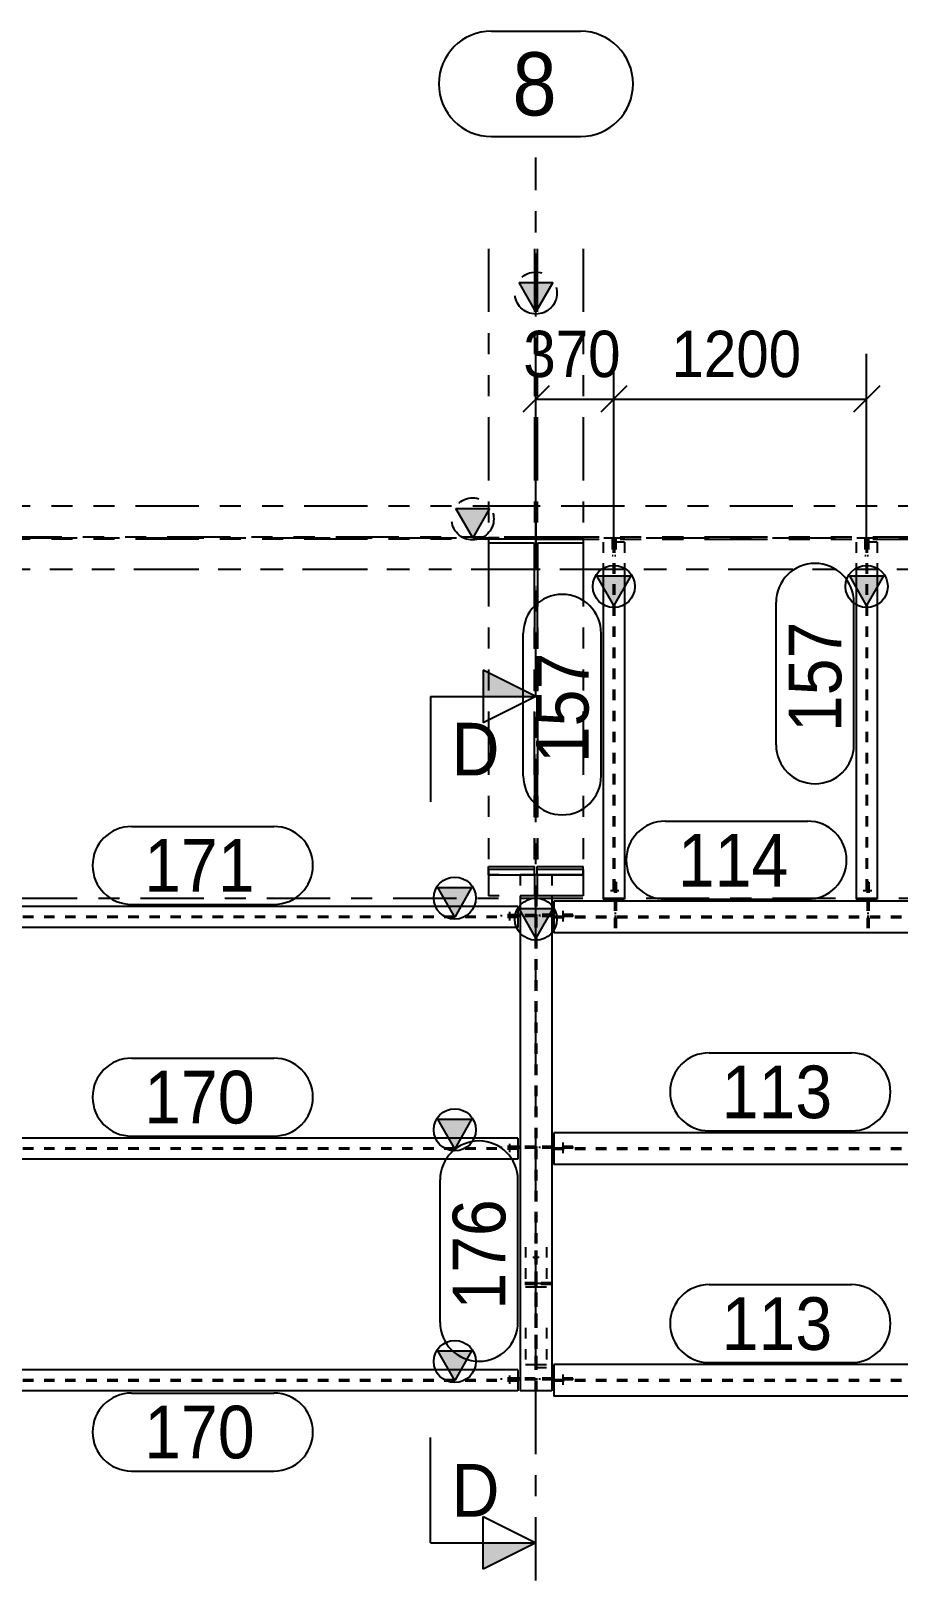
# Model space of a CAD drawing. Header units: millimetres. Extents: x 0 to 594, y 0 to 420.
# Drawn here: x 279.2 to 320.4, y 298.3 to 372.4 of the extents above; entities that cross this region are included whole.
import ezdxf

# ---------------------------------------------------------------- set-up
doc = ezdxf.new("R2010")
doc.units = ezdxf.units.MM
doc.header["$MEASUREMENT"] = 0
for name, pattern in [('XKITLINE00', [0]), ('XKITLINE02', [4, 2, -2]), ('XKITLINE03', [6, 3, -1, 1, -1]), ('XKITLINE04', [3, 0.5, -0.5, 0.5, -0.5, 0.5, -0.5]), ('XKITLINE05', [8, 3, -1, 1, -1, 1, -1])]:
    doc.linetypes.add(name, pattern=pattern)
for name, color, linetype in [('cut', 7, 'Continuous'), ('dimension', 7, 'Continuous'), ('grid', 7, 'Continuous'), ('mark', 7, 'Continuous'), ('part1', 7, 'Continuous')]:
    doc.layers.add(name, color=color, linetype=linetype)
doc.styles.add('STYLE_1', font='arial.ttf', dxfattribs={"height": 0.2})

# ---------------------------------------------------------------- blocks, each defined once
blk = doc.blocks.new('*D2175')
at = {"layer": 'grid', "color": 4, "linetype": 'XKITLINE03'}
blk.add_line((1228.871, 1870.376), (1642.443, 1870.376), dxfattribs=at)
blk = doc.blocks.new('*D2176')
at = {"layer": 'grid', "color": 4, "linetype": 'XKITLINE03'}
blk.add_line((1228.871, 1887.476), (1642.443, 1887.476), dxfattribs=at)
blk = doc.blocks.new('*D2177')
at = {"layer": 'part1', "color": 0, "linetype": 'XKITLINE00'}
for p, q in [((1465.791, 1847.476), (1464.991, 1848.876)), ((1464.991, 1848.876), (1466.591, 1848.876)), ((1466.591, 1848.876), (1465.791, 1847.476)), ((1428.991, 1847.976), (1428.991, 1846.976)), ((1468.791, 1847.976), (1428.991, 1847.976)), ((1468.791, 1847.976), (1468.791, 1846.976)), ((1468.791, 1846.976), (1428.991, 1846.976))]:
    blk.add_line(p, q, dxfattribs=at)
at = {"layer": 'part1', "color": 2, "linetype": 'XKITLINE04'}
for p, q in [((1468.791, 1847.504), (1428.991, 1847.504)), ((1468.791, 1847.449), (1428.991, 1847.449))]:
    blk.add_line(p, q, dxfattribs=at)
at = {"layer": 'part1', "color": 0, "linetype": 'XKITLINE00'}
blk.add_circle((1465.791, 1848.376), 1, dxfattribs=at)
at = {"layer": 'part1', "color": 0}
blk.add_solid([(1464.991, 1848.876), (1466.591, 1848.876), (1464.991, 1848.876), (1465.791, 1847.476)], dxfattribs=at)
blk = doc.blocks.new('*D2178')
at = {"layer": 'part1', "color": 0, "linetype": 'XKITLINE00'}
for p, q in [((1465.791, 1858.476), (1464.991, 1859.876)), ((1464.991, 1859.876), (1466.591, 1859.876)), ((1466.591, 1859.876), (1465.791, 1858.476)), ((1428.991, 1858.976), (1428.991, 1857.976)), ((1468.791, 1858.976), (1428.991, 1858.976)), ((1468.791, 1858.976), (1468.791, 1857.976)), ((1468.791, 1857.976), (1428.991, 1857.976))]:
    blk.add_line(p, q, dxfattribs=at)
at = {"layer": 'part1', "color": 2, "linetype": 'XKITLINE04'}
for p, q in [((1468.791, 1858.504), (1428.991, 1858.504)), ((1468.791, 1858.449), (1428.991, 1858.449))]:
    blk.add_line(p, q, dxfattribs=at)
at = {"layer": 'part1', "color": 0, "linetype": 'XKITLINE00'}
blk.add_circle((1465.791, 1859.376), 1, dxfattribs=at)
at = {"layer": 'part1', "color": 0}
blk.add_solid([(1464.991, 1859.876), (1466.591, 1859.876), (1464.991, 1859.876), (1465.791, 1858.476)], dxfattribs=at)
blk = doc.blocks.new('*D2179')
at = {"layer": 'part1', "color": 0, "linetype": 'XKITLINE00'}
for p, q in [((1465.791, 1869.476), (1464.991, 1870.876)), ((1464.991, 1870.876), (1466.591, 1870.876)), ((1466.591, 1870.876), (1465.791, 1869.476)), ((1428.991, 1869.976), (1428.991, 1868.976)), ((1468.791, 1869.976), (1428.991, 1869.976)), ((1468.791, 1869.976), (1468.791, 1868.976)), ((1468.791, 1868.976), (1428.991, 1868.976))]:
    blk.add_line(p, q, dxfattribs=at)
at = {"layer": 'part1', "color": 2, "linetype": 'XKITLINE04'}
for p, q in [((1468.791, 1869.504), (1428.991, 1869.504)), ((1468.791, 1869.449), (1428.991, 1869.449))]:
    blk.add_line(p, q, dxfattribs=at)
at = {"layer": 'part1', "color": 0, "linetype": 'XKITLINE00'}
blk.add_circle((1465.791, 1870.376), 1, dxfattribs=at)
at = {"layer": 'part1', "color": 0}
blk.add_solid([(1464.991, 1870.876), (1466.591, 1870.876), (1464.991, 1870.876), (1465.791, 1869.476)], dxfattribs=at)
blk = doc.blocks.new('*D2180')
at = {"layer": 'part1', "color": 6, "linetype": 'XKITLINE05'}
for p, q in [((1428.141, 1888.976), (1428.141, 1887.476)), ((1469.641, 1888.976), (1428.141, 1888.976)), ((1466.641, 1887.476), (1465.841, 1888.876)), ((1465.841, 1888.876), (1467.441, 1888.876)), ((1467.441, 1888.876), (1466.641, 1887.476)), ((1469.641, 1888.976), (1469.641, 1887.476)), ((1428.141, 1887.531), (1469.641, 1887.531)), ((1428.141, 1887.476), (1428.141, 1885.976)), ((1469.641, 1887.421), (1428.141, 1887.421)), ((1469.641, 1887.476), (1469.641, 1885.976)), ((1469.641, 1885.976), (1428.141, 1885.976)), ((1428.221, 1885.976), (1428.141, 1885.976)), ((1469.561, 1885.976), (1428.221, 1885.976))]:
    blk.add_line(p, q, dxfattribs=at)
blk.add_circle((1466.641, 1888.376), 1, dxfattribs=at)
at = {"layer": 'part1', "color": 6}
blk.add_solid([(1465.841, 1888.876), (1467.441, 1888.876), (1465.841, 1888.876), (1466.641, 1887.476)], dxfattribs=at)
blk = doc.blocks.new('*D2505')
at = {"layer": 'part1', "color": 2, "linetype": 'XKITLINE04'}
for p, q in [((1484.841, 1887.271), (1484.841, 1870.326)), ((1485.841, 1887.271), (1484.841, 1887.271)), ((1485.314, 1887.271), (1485.314, 1870.326)), ((1485.369, 1887.271), (1485.369, 1870.326)), ((1485.841, 1887.271), (1485.841, 1885.976))]:
    blk.add_line(p, q, dxfattribs=at)
at = {"layer": 'part1', "color": 0, "linetype": 'XKITLINE00'}
for p, q in [((1484.841, 1885.976), (1484.841, 1870.326)), ((1485.841, 1885.976), (1485.841, 1870.326)), ((1485.341, 1884.271), (1484.541, 1885.671)), ((1484.541, 1885.671), (1486.141, 1885.671)), ((1486.141, 1885.671), (1485.341, 1884.271)), ((1485.841, 1870.326), (1484.841, 1870.326))]:
    blk.add_line(p, q, dxfattribs=at)
blk.add_circle((1485.341, 1885.171), 1, dxfattribs=at)
at = {"layer": 'part1', "color": 0}
blk.add_solid([(1484.541, 1885.671), (1486.141, 1885.671), (1484.541, 1885.671), (1485.341, 1884.271)], dxfattribs=at)
blk = doc.blocks.new('*D2506')
at = {"layer": 'part1', "color": 2, "linetype": 'XKITLINE04'}
for p, q in [((1472.841, 1887.271), (1472.841, 1870.326)), ((1473.841, 1887.271), (1472.841, 1887.271)), ((1473.314, 1887.271), (1473.314, 1870.326)), ((1473.369, 1887.271), (1473.369, 1870.326)), ((1473.841, 1887.271), (1473.841, 1885.976))]:
    blk.add_line(p, q, dxfattribs=at)
at = {"layer": 'part1', "color": 0, "linetype": 'XKITLINE00'}
for p, q in [((1472.841, 1885.976), (1472.841, 1870.326)), ((1473.841, 1885.976), (1473.841, 1870.326)), ((1473.341, 1884.271), (1472.541, 1885.671)), ((1472.541, 1885.671), (1474.141, 1885.671)), ((1474.141, 1885.671), (1473.341, 1884.271)), ((1473.841, 1870.326), (1472.841, 1870.326))]:
    blk.add_line(p, q, dxfattribs=at)
blk.add_circle((1473.341, 1885.171), 1, dxfattribs=at)
at = {"layer": 'part1', "color": 0}
blk.add_solid([(1472.541, 1885.671), (1474.141, 1885.671), (1472.541, 1885.671), (1473.341, 1884.271)], dxfattribs=at)
blk = doc.blocks.new('*D2507')
at = {"layer": 'part1', "color": 2, "linetype": 'XKITLINE04'}
for p, q in [((1485.429, 1887.421), (1485.369, 1887.421)), ((1485.369, 1887.421), (1485.369, 1886.621)), ((1485.429, 1887.421), (1485.429, 1886.621)), ((1485.429, 1886.621), (1485.369, 1886.621))]:
    blk.add_line(p, q, dxfattribs=at)
blk = doc.blocks.new('*D2508')
at = {"layer": 'part1', "color": 2, "linetype": 'XKITLINE04'}
for p, q in [((1485.314, 1887.421), (1485.254, 1887.421)), ((1485.254, 1887.421), (1485.254, 1886.621)), ((1485.314, 1887.421), (1485.314, 1886.621)), ((1485.314, 1886.621), (1485.254, 1886.621))]:
    blk.add_line(p, q, dxfattribs=at)
blk = doc.blocks.new('*D2509')
at = {"layer": 'part1', "color": 2, "linetype": 'XKITLINE04'}
for p, q in [((1473.429, 1887.421), (1473.369, 1887.421)), ((1473.369, 1887.421), (1473.369, 1886.621)), ((1473.429, 1887.421), (1473.429, 1886.621)), ((1473.429, 1886.621), (1473.369, 1886.621))]:
    blk.add_line(p, q, dxfattribs=at)
blk = doc.blocks.new('*D2510')
at = {"layer": 'part1', "color": 2, "linetype": 'XKITLINE04'}
for p, q in [((1473.314, 1887.421), (1473.254, 1887.421)), ((1473.254, 1887.421), (1473.254, 1886.621)), ((1473.314, 1887.421), (1473.314, 1886.621)), ((1473.314, 1886.621), (1473.254, 1886.621))]:
    blk.add_line(p, q, dxfattribs=at)
blk = doc.blocks.new('*D2559')
at = {"layer": 'mark', "color": 1, "linetype": 'XKITLINE00'}
for p, q in [((1477.862, 1852.026), (1484.625, 1852.026)), ((1477.862, 1848.326), (1484.625, 1848.326))]:
    blk.add_line(p, q, dxfattribs=at)
for centre, start, end in [((1477.862, 1850.176), 90, -90), ((1484.625, 1850.176), -90, 90)]:
    blk.add_arc(centre, 1.85, start, end, dxfattribs=at)
at = {"layer": 'mark', "color": 1, "style": 'STYLE_1', "width": 0.9}
blk.add_text('113', height=2.5, dxfattribs=at).set_placement((1478.462, 1848.926))
blk = doc.blocks.new('*D2560')
at = {"layer": 'mark', "color": 1, "linetype": 'XKITLINE00'}
for p, q in [((1477.862, 1863.026), (1484.625, 1863.026)), ((1477.862, 1859.326), (1484.625, 1859.326))]:
    blk.add_line(p, q, dxfattribs=at)
for centre, start, end in [((1477.862, 1861.176), 90, -90), ((1484.625, 1861.176), -90, 90)]:
    blk.add_arc(centre, 1.85, start, end, dxfattribs=at)
at = {"layer": 'mark', "color": 1, "style": 'STYLE_1', "width": 0.9}
blk.add_text('113', height=2.5, dxfattribs=at).set_placement((1478.462, 1859.926))
blk = doc.blocks.new('*D2561')
at = {"layer": 'mark', "color": 1, "linetype": 'XKITLINE00'}
for p, q in [((1475.78, 1874.026), (1482.543, 1874.026)), ((1475.78, 1870.326), (1482.543, 1870.326))]:
    blk.add_line(p, q, dxfattribs=at)
for centre, start, end in [((1475.78, 1872.176), 90, -90), ((1482.543, 1872.176), -90, 90)]:
    blk.add_arc(centre, 1.85, start, end, dxfattribs=at)
at = {"layer": 'mark', "color": 1, "style": 'STYLE_1', "width": 0.9}
blk.add_text('114', height=2.5, dxfattribs=at).set_placement((1476.38, 1870.926))
blk = doc.blocks.new('*D2562')
at = {"layer": 'mark', "color": 1, "linetype": 'XKITLINE00'}
for p, q in [((1450.445, 1873.776), (1457.208, 1873.776)), ((1450.445, 1870.076), (1457.208, 1870.076))]:
    blk.add_line(p, q, dxfattribs=at)
for centre, start, end in [((1450.445, 1871.926), 90, -90), ((1457.208, 1871.926), -90, 90)]:
    blk.add_arc(centre, 1.85, start, end, dxfattribs=at)
at = {"layer": 'mark', "color": 1, "style": 'STYLE_1', "width": 0.9}
blk.add_text('171', height=2.5, dxfattribs=at).set_placement((1451.045, 1870.676))
blk = doc.blocks.new('*D2564')
at = {"layer": 'cut', "color": 1, "linetype": 'XKITLINE00'}
for p, q in [((1469.641, 1879.946), (1467.141, 1881.196)), ((1467.141, 1881.196), (1467.141, 1878.696)), ((1464.641, 1879.946), (1464.641, 1874.946)), ((1464.641, 1879.946), (1469.641, 1879.946)), ((1469.641, 1879.946), (1467.141, 1878.696)), ((1464.641, 1839.762), (1464.641, 1844.762)), ((1467.141, 1838.512), (1467.141, 1841.012)), ((1467.141, 1841.012), (1469.641, 1839.762)), ((1464.641, 1839.762), (1469.641, 1839.762)), ((1469.641, 1839.762), (1467.141, 1838.512))]:
    blk.add_line(p, q, dxfattribs=at)
at = {"layer": 'cut', "color": 1}
for points in [[(1467.141, 1881.196), (1469.641, 1879.946), (1467.141, 1881.196), (1467.141, 1879.946)], [(1467.141, 1839.762), (1469.641, 1839.762), (1467.141, 1839.762), (1467.141, 1838.512)]]:
    blk.add_solid(points, dxfattribs=at)
at = {"layer": 'cut', "color": 3, "style": 'STYLE_1', "width": 0.9}
for p in [(1465.641, 1876.196), (1465.641, 1841.012)]:
    blk.add_text('D', height=2.5, dxfattribs=at).set_placement(p)
blk = doc.blocks.new('*D2565')
at = {"layer": 'dimension', "color": 1, "linetype": 'XKITLINE00'}
for p, q in [((1473.341, 1887.05), (1473.341, 1896.209)), ((1485.341, 1887.05), (1485.341, 1896.209)), ((1473.964, 1894.692), (1472.719, 1893.447)), ((1473.341, 1894.069), (1485.341, 1894.069)), ((1485.964, 1894.692), (1484.719, 1893.447))]:
    blk.add_line(p, q, dxfattribs=at)
at = {"layer": 'dimension', "color": 1, "style": 'STYLE_1', "width": 0.9}
blk.add_text('1200', height=2.2, dxfattribs=at).set_placement((1476.078, 1895.109))
blk = doc.blocks.new('*D2577')
at = {"layer": 'grid', "color": 4, "linetype": 'XKITLINE00'}
for p, q in [((1467.529, 1911.53), (1471.754, 1911.53)), ((1467.529, 1906.53), (1471.754, 1906.53))]:
    blk.add_line(p, q, dxfattribs=at)
at = {"layer": 'grid', "color": 4, "linetype": 'XKITLINE03'}
blk.add_line((1469.641, 1819.981), (1469.641, 1905.53), dxfattribs=at)
at = {"layer": 'grid', "color": 4, "linetype": 'XKITLINE00'}
for centre, start, end in [((1467.529, 1909.03), 90, -90), ((1471.754, 1909.03), -90, 90)]:
    blk.add_arc(centre, 2.5, start, end, dxfattribs=at)
at = {"layer": 'grid', "color": 4, "style": 'STYLE_1', "width": 0.9}
blk.add_text('8', height=3, dxfattribs=at).set_placement((1468.529, 1907.53))
blk = doc.blocks.new('*D2580')
at = {"layer": 'part1', "color": 6, "linetype": 'XKITLINE05'}
for p, q in [((1471.891, 1887.476), (1467.391, 1887.476)), ((1467.391, 1887.476), (1467.391, 1887.226)), ((1471.891, 1887.476), (1471.891, 1887.226)), ((1469.561, 1887.226), (1467.391, 1887.226)), ((1469.561, 1887.226), (1469.561, 1871.726)), ((1471.891, 1887.226), (1469.721, 1887.226)), ((1469.721, 1887.226), (1469.721, 1871.726)), ((1469.561, 1871.726), (1467.391, 1871.726)), ((1467.391, 1871.726), (1467.391, 1871.476)), ((1471.891, 1871.476), (1467.391, 1871.476)), ((1471.891, 1871.726), (1469.721, 1871.726)), ((1471.891, 1871.726), (1471.891, 1871.476))]:
    blk.add_line(p, q, dxfattribs=at)
blk = doc.blocks.new('*D2581')
at = {"layer": 'part1', "color": 6, "linetype": 'XKITLINE05'}
for p, q in [((1467.391, 1901.201), (1467.391, 1887.476)), ((1469.581, 1901.201), (1469.581, 1870.476)), ((1469.701, 1901.201), (1469.701, 1870.476)), ((1471.891, 1901.201), (1471.891, 1887.476)), ((1469.641, 1898.201), (1468.841, 1899.601)), ((1468.841, 1899.601), (1470.441, 1899.601)), ((1470.441, 1899.601), (1469.641, 1898.201)), ((1467.391, 1887.476), (1467.391, 1887.226)), ((1471.891, 1887.476), (1471.891, 1887.226)), ((1467.391, 1887.226), (1467.391, 1871.726)), ((1471.891, 1887.226), (1471.891, 1871.726)), ((1467.391, 1871.726), (1467.391, 1871.476)), ((1467.391, 1871.476), (1467.391, 1870.476)), ((1471.891, 1871.726), (1471.891, 1871.476)), ((1471.891, 1871.476), (1471.891, 1870.476)), ((1471.891, 1870.476), (1467.391, 1870.476))]:
    blk.add_line(p, q, dxfattribs=at)
blk.add_circle((1469.641, 1899.101), 1, dxfattribs=at)
at = {"layer": 'part1', "color": 6}
blk.add_solid([(1468.841, 1899.601), (1470.441, 1899.601), (1468.841, 1899.601), (1469.641, 1898.201)], dxfattribs=at)
blk = doc.blocks.new('*D2582')
at = {"layer": 'part1', "color": 0, "linetype": 'XKITLINE00'}
for p, q in [((1509.991, 1847.476), (1509.191, 1848.876)), ((1509.191, 1848.876), (1510.791, 1848.876)), ((1510.791, 1848.876), (1509.991, 1847.476)), ((1470.491, 1848.226), (1470.491, 1846.726)), ((1512.991, 1848.226), (1470.491, 1848.226)), ((1512.991, 1848.226), (1512.991, 1846.726)), ((1512.991, 1846.726), (1470.491, 1846.726))]:
    blk.add_line(p, q, dxfattribs=at)
at = {"layer": 'part1', "color": 2, "linetype": 'XKITLINE04'}
for p, q in [((1512.991, 1847.509), (1470.491, 1847.509)), ((1512.991, 1847.444), (1470.491, 1847.444))]:
    blk.add_line(p, q, dxfattribs=at)
at = {"layer": 'part1', "color": 0, "linetype": 'XKITLINE00'}
blk.add_circle((1509.991, 1848.376), 1, dxfattribs=at)
at = {"layer": 'part1', "color": 0}
blk.add_solid([(1509.191, 1848.876), (1510.791, 1848.876), (1509.191, 1848.876), (1509.991, 1847.476)], dxfattribs=at)
blk = doc.blocks.new('*D2583')
at = {"layer": 'part1', "color": 0, "linetype": 'XKITLINE00'}
for p, q in [((1470.491, 1859.226), (1470.491, 1857.726)), ((1512.991, 1859.226), (1470.491, 1859.226)), ((1509.991, 1858.476), (1509.191, 1859.876)), ((1509.191, 1859.876), (1510.791, 1859.876)), ((1510.791, 1859.876), (1509.991, 1858.476)), ((1512.991, 1859.226), (1512.991, 1857.726)), ((1512.991, 1857.726), (1470.491, 1857.726))]:
    blk.add_line(p, q, dxfattribs=at)
at = {"layer": 'part1', "color": 2, "linetype": 'XKITLINE04'}
for p, q in [((1512.991, 1858.509), (1470.491, 1858.509)), ((1512.991, 1858.444), (1470.491, 1858.444))]:
    blk.add_line(p, q, dxfattribs=at)
at = {"layer": 'part1', "color": 0, "linetype": 'XKITLINE00'}
blk.add_circle((1509.991, 1859.376), 1, dxfattribs=at)
at = {"layer": 'part1', "color": 0}
blk.add_solid([(1509.191, 1859.876), (1510.791, 1859.876), (1509.191, 1859.876), (1509.991, 1858.476)], dxfattribs=at)
blk = doc.blocks.new('*D2584')
at = {"layer": 'part1', "color": 0, "linetype": 'XKITLINE00'}
for p, q in [((1509.991, 1869.476), (1509.191, 1870.876)), ((1509.191, 1870.876), (1510.791, 1870.876)), ((1510.791, 1870.876), (1509.991, 1869.476)), ((1470.491, 1870.226), (1470.491, 1868.726)), ((1512.991, 1870.226), (1470.491, 1870.226)), ((1512.991, 1870.226), (1512.991, 1868.726)), ((1512.991, 1868.726), (1470.491, 1868.726))]:
    blk.add_line(p, q, dxfattribs=at)
at = {"layer": 'part1', "color": 2, "linetype": 'XKITLINE04'}
for p, q in [((1512.991, 1869.509), (1470.491, 1869.509)), ((1512.991, 1869.444), (1470.491, 1869.444))]:
    blk.add_line(p, q, dxfattribs=at)
at = {"layer": 'part1', "color": 0, "linetype": 'XKITLINE00'}
blk.add_circle((1509.991, 1870.376), 1, dxfattribs=at)
at = {"layer": 'part1', "color": 0}
blk.add_solid([(1509.191, 1870.876), (1510.791, 1870.876), (1509.191, 1870.876), (1509.991, 1869.476)], dxfattribs=at)
blk = doc.blocks.new('*D2585')
at = {"layer": 'part1', "color": 6, "linetype": 'XKITLINE05'}
for p, q in [((1469.641, 1888.976), (1469.641, 1887.476)), ((1513.841, 1888.976), (1469.641, 1888.976)), ((1510.841, 1887.476), (1510.041, 1888.876)), ((1510.041, 1888.876), (1511.641, 1888.876)), ((1511.641, 1888.876), (1510.841, 1887.476)), ((1513.841, 1888.976), (1513.841, 1887.476)), ((1469.641, 1887.531), (1513.841, 1887.531)), ((1469.641, 1887.476), (1469.641, 1885.976)), ((1469.641, 1887.421), (1513.841, 1887.421)), ((1513.841, 1887.476), (1513.841, 1885.976)), ((1513.841, 1885.976), (1469.641, 1885.976)), ((1469.721, 1885.976), (1469.641, 1885.976)), ((1513.771, 1885.976), (1469.721, 1885.976))]:
    blk.add_line(p, q, dxfattribs=at)
blk.add_circle((1510.841, 1888.376), 1, dxfattribs=at)
at = {"layer": 'part1', "color": 6}
blk.add_solid([(1510.041, 1888.876), (1511.641, 1888.876), (1510.041, 1888.876), (1510.841, 1887.476)], dxfattribs=at)
blk = doc.blocks.new('*D2592')
at = {"layer": 'part1', "color": 2, "linetype": 'XKITLINE04'}
for p, q in [((1468.891, 1871.476), (1468.891, 1870.476)), ((1469.581, 1871.476), (1468.891, 1871.476)), ((1469.581, 1871.476), (1469.581, 1870.476)), ((1470.391, 1871.476), (1469.701, 1871.476)), ((1469.701, 1871.476), (1469.701, 1870.476)), ((1470.391, 1871.476), (1470.391, 1846.976)), ((1469.701, 1870.476), (1469.581, 1870.476)), ((1469.609, 1870.476), (1469.609, 1846.976)), ((1469.674, 1870.476), (1469.674, 1846.976))]:
    blk.add_line(p, q, dxfattribs=at)
at = {"layer": 'part1', "color": 0, "linetype": 'XKITLINE00'}
for p, q in [((1468.891, 1870.476), (1468.891, 1846.976)), ((1470.391, 1870.476), (1470.391, 1846.976)), ((1469.641, 1868.476), (1468.841, 1869.876)), ((1468.841, 1869.876), (1470.441, 1869.876)), ((1470.441, 1869.876), (1469.641, 1868.476)), ((1470.391, 1846.976), (1468.891, 1846.976))]:
    blk.add_line(p, q, dxfattribs=at)
blk.add_circle((1469.641, 1869.376), 1, dxfattribs=at)
at = {"layer": 'part1', "color": 0}
blk.add_solid([(1468.841, 1869.876), (1470.441, 1869.876), (1468.841, 1869.876), (1469.641, 1868.476)], dxfattribs=at)
blk = doc.blocks.new('*D2593')
at = {"layer": 'part1', "color": 0, "linetype": 'XKITLINE02'}
blk.add_line((1468.391, 1847.716), (1468.391, 1847.316), dxfattribs=at)
blk.add_line((1468.391, 1847.716), (1468.391, 1847.316), dxfattribs=at)
blk = doc.blocks.new('*D2594')
at = {"layer": 'part1', "color": 2, "linetype": 'XKITLINE04'}
for p, q in [((1468.791, 1847.584), (1467.991, 1847.584)), ((1467.991, 1847.584), (1467.991, 1847.504)), ((1468.791, 1847.504), (1467.991, 1847.504)), ((1468.841, 1847.504), (1468.841, 1847.584)), ((1468.882, 1847.584), (1468.889, 1847.584)), ((1468.882, 1847.504), (1468.889, 1847.504)), ((1468.889, 1847.584), (1468.891, 1847.584)), ((1468.889, 1847.504), (1468.891, 1847.504)), ((1469.609, 1847.584), (1468.891, 1847.584)), ((1468.891, 1847.584), (1468.891, 1847.504)), ((1468.891, 1847.504), (1468.891, 1847.584)), ((1468.891, 1847.504), (1468.891, 1847.584)), ((1469.609, 1847.504), (1468.891, 1847.504)), ((1469.459, 1847.504), (1469.459, 1847.584)), ((1469.459, 1847.504), (1469.459, 1847.584)), ((1469.609, 1847.584), (1469.609, 1847.504))]:
    blk.add_line(p, q, dxfattribs=at)
at = {"layer": 'part1', "color": 0, "linetype": 'XKITLINE00'}
for p, q in [((1468.891, 1847.584), (1468.791, 1847.584)), ((1468.891, 1847.504), (1468.791, 1847.504)), ((1468.841, 1847.504), (1468.841, 1847.584))]:
    blk.add_line(p, q, dxfattribs=at)
blk = doc.blocks.new('*D2595')
at = {"layer": 'part1', "color": 0, "linetype": 'XKITLINE02'}
blk.add_line((1470.941, 1847.266), (1470.941, 1847.766), dxfattribs=at)
blk.add_line((1470.941, 1847.266), (1470.941, 1847.766), dxfattribs=at)
blk.add_line((1470.941, 1847.266), (1470.941, 1847.766), dxfattribs=at)
blk = doc.blocks.new('*D2596')
at = {"layer": 'part1', "color": 2, "linetype": 'XKITLINE04'}
for p, q in [((1469.674, 1847.589), (1469.674, 1847.509)), ((1470.441, 1847.589), (1469.674, 1847.589)), ((1470.441, 1847.509), (1469.674, 1847.509)), ((1469.824, 1847.509), (1469.824, 1847.589)), ((1469.824, 1847.509), (1469.824, 1847.589)), ((1470.391, 1847.589), (1470.391, 1847.509)), ((1470.391, 1847.509), (1470.391, 1847.589)), ((1470.391, 1847.509), (1470.391, 1847.589)), ((1470.441, 1847.509), (1470.441, 1847.589)), ((1471.391, 1847.589), (1470.491, 1847.589)), ((1471.391, 1847.509), (1470.491, 1847.509)), ((1471.391, 1847.509), (1471.391, 1847.589)), ((1471.391, 1847.509), (1471.391, 1847.589))]:
    blk.add_line(p, q, dxfattribs=at)
at = {"layer": 'part1', "color": 0, "linetype": 'XKITLINE00'}
for p, q in [((1470.491, 1847.589), (1470.391, 1847.589)), ((1470.491, 1847.509), (1470.391, 1847.509)), ((1470.441, 1847.509), (1470.441, 1847.589))]:
    blk.add_line(p, q, dxfattribs=at)
blk = doc.blocks.new('*D2597')
at = {"layer": 'part1', "color": 2, "linetype": 'XKITLINE04'}
for p, q in [((1469.609, 1852.115), (1468.891, 1852.115)), ((1468.891, 1852.115), (1468.891, 1852.035)), ((1469.609, 1852.035), (1468.891, 1852.035)), ((1469.409, 1852.115), (1469.409, 1852.035)), ((1469.609, 1852.115), (1469.609, 1852.035))]:
    blk.add_line(p, q, dxfattribs=at)
blk = doc.blocks.new('*D2598')
at = {"layer": 'part1', "color": 2, "linetype": 'XKITLINE04'}
for p, q in [((1469.674, 1852.115), (1469.674, 1852.035)), ((1470.391, 1852.115), (1469.674, 1852.115)), ((1470.391, 1852.035), (1469.674, 1852.035)), ((1469.874, 1852.115), (1469.874, 1852.035)), ((1470.391, 1852.115), (1470.391, 1852.035))]:
    blk.add_line(p, q, dxfattribs=at)
blk = doc.blocks.new('*D2599')
at = {"layer": 'part1', "color": 0, "linetype": 'XKITLINE02'}
blk.add_line((1468.391, 1858.716), (1468.391, 1858.316), dxfattribs=at)
blk.add_line((1468.391, 1858.716), (1468.391, 1858.316), dxfattribs=at)
blk = doc.blocks.new('*D2600')
at = {"layer": 'part1', "color": 2, "linetype": 'XKITLINE04'}
for p, q in [((1468.791, 1858.584), (1467.991, 1858.584)), ((1467.991, 1858.584), (1467.991, 1858.504)), ((1468.791, 1858.504), (1467.991, 1858.504)), ((1468.841, 1858.504), (1468.841, 1858.584)), ((1468.882, 1858.584), (1468.889, 1858.584)), ((1468.882, 1858.504), (1468.889, 1858.504)), ((1468.889, 1858.584), (1468.891, 1858.584)), ((1468.889, 1858.504), (1468.891, 1858.504)), ((1469.609, 1858.584), (1468.891, 1858.584)), ((1468.891, 1858.584), (1468.891, 1858.504)), ((1468.891, 1858.504), (1468.891, 1858.584)), ((1468.891, 1858.504), (1468.891, 1858.584)), ((1469.609, 1858.504), (1468.891, 1858.504)), ((1469.459, 1858.504), (1469.459, 1858.584)), ((1469.459, 1858.504), (1469.459, 1858.584)), ((1469.609, 1858.584), (1469.609, 1858.504))]:
    blk.add_line(p, q, dxfattribs=at)
at = {"layer": 'part1', "color": 0, "linetype": 'XKITLINE00'}
for p, q in [((1468.891, 1858.584), (1468.791, 1858.584)), ((1468.891, 1858.504), (1468.791, 1858.504)), ((1468.841, 1858.504), (1468.841, 1858.584))]:
    blk.add_line(p, q, dxfattribs=at)
blk = doc.blocks.new('*D2601')
at = {"layer": 'part1', "color": 0, "linetype": 'XKITLINE02'}
blk.add_line((1470.941, 1858.266), (1470.941, 1858.766), dxfattribs=at)
blk.add_line((1470.941, 1858.266), (1470.941, 1858.766), dxfattribs=at)
blk.add_line((1470.941, 1858.266), (1470.941, 1858.766), dxfattribs=at)
blk = doc.blocks.new('*D2602')
at = {"layer": 'part1', "color": 2, "linetype": 'XKITLINE04'}
for p, q in [((1469.674, 1858.589), (1469.674, 1858.509)), ((1470.441, 1858.589), (1469.674, 1858.589)), ((1470.441, 1858.509), (1469.674, 1858.509)), ((1469.824, 1858.509), (1469.824, 1858.589)), ((1469.824, 1858.509), (1469.824, 1858.589)), ((1470.391, 1858.509), (1470.391, 1858.589)), ((1470.391, 1858.509), (1470.391, 1858.589)), ((1470.391, 1858.509), (1470.391, 1858.589)), ((1470.391, 1858.509), (1470.391, 1858.589)), ((1470.441, 1858.509), (1470.441, 1858.589)), ((1471.391, 1858.589), (1470.491, 1858.589)), ((1471.391, 1858.509), (1470.491, 1858.509)), ((1471.391, 1858.509), (1471.391, 1858.589)), ((1471.391, 1858.509), (1471.391, 1858.589))]:
    blk.add_line(p, q, dxfattribs=at)
at = {"layer": 'part1', "color": 0, "linetype": 'XKITLINE00'}
for p, q in [((1470.491, 1858.589), (1470.391, 1858.589)), ((1470.491, 1858.509), (1470.391, 1858.509)), ((1470.441, 1858.509), (1470.441, 1858.589))]:
    blk.add_line(p, q, dxfattribs=at)
blk = doc.blocks.new('*D2603')
at = {"layer": 'part1', "color": 6, "linetype": 'XKITLINE05'}
for p, q in [((1467.391, 1871.476), (1467.391, 1871.876)), ((1467.391, 1871.876), (1469.581, 1871.876)), ((1469.581, 1871.476), (1469.581, 1871.876)), ((1467.391, 1871.476), (1469.581, 1871.476))]:
    blk.add_line(p, q, dxfattribs=at)
blk = doc.blocks.new('*D2604')
at = {"layer": 'part1', "color": 0, "linetype": 'XKITLINE02'}
blk.add_line((1468.391, 1869.716), (1468.391, 1869.316), dxfattribs=at)
blk.add_line((1468.391, 1869.716), (1468.391, 1869.316), dxfattribs=at)
blk = doc.blocks.new('*D2605')
at = {"layer": 'part1', "color": 2, "linetype": 'XKITLINE04'}
for p, q in [((1468.791, 1869.584), (1467.991, 1869.584)), ((1467.991, 1869.584), (1467.991, 1869.504)), ((1468.841, 1869.504), (1468.841, 1869.584)), ((1468.882, 1869.584), (1468.889, 1869.584)), ((1468.889, 1869.584), (1468.891, 1869.584)), ((1469.609, 1869.584), (1468.891, 1869.584)), ((1468.891, 1869.584), (1468.891, 1869.504)), ((1468.891, 1869.504), (1468.891, 1869.584)), ((1468.891, 1869.504), (1468.891, 1869.584)), ((1469.459, 1869.504), (1469.459, 1869.584)), ((1469.459, 1869.504), (1469.459, 1869.584)), ((1469.609, 1869.584), (1469.609, 1869.504)), ((1468.791, 1869.504), (1467.991, 1869.504)), ((1468.882, 1869.504), (1468.889, 1869.504)), ((1468.889, 1869.504), (1468.891, 1869.504)), ((1469.609, 1869.504), (1468.891, 1869.504))]:
    blk.add_line(p, q, dxfattribs=at)
at = {"layer": 'part1', "color": 0, "linetype": 'XKITLINE00'}
for p, q in [((1468.891, 1869.584), (1468.791, 1869.584)), ((1468.841, 1869.504), (1468.841, 1869.584)), ((1468.891, 1869.504), (1468.791, 1869.504))]:
    blk.add_line(p, q, dxfattribs=at)
blk = doc.blocks.new('*D2606')
at = {"layer": 'part1', "color": 0, "linetype": 'XKITLINE02'}
blk.add_line((1470.941, 1869.266), (1470.941, 1869.766), dxfattribs=at)
blk.add_line((1470.941, 1869.266), (1470.941, 1869.766), dxfattribs=at)
blk.add_line((1470.941, 1869.266), (1470.941, 1869.766), dxfattribs=at)
blk = doc.blocks.new('*D2607')
at = {"layer": 'part1', "color": 2, "linetype": 'XKITLINE04'}
for p, q in [((1469.674, 1869.589), (1469.674, 1869.509)), ((1470.441, 1869.589), (1469.674, 1869.589)), ((1469.824, 1869.509), (1469.824, 1869.589)), ((1469.824, 1869.509), (1469.824, 1869.589)), ((1470.391, 1869.589), (1470.391, 1869.509)), ((1470.391, 1869.509), (1470.391, 1869.589)), ((1470.391, 1869.509), (1470.391, 1869.589)), ((1470.441, 1869.509), (1470.441, 1869.589)), ((1471.391, 1869.589), (1470.491, 1869.589)), ((1471.391, 1869.509), (1471.391, 1869.589)), ((1471.391, 1869.509), (1471.391, 1869.589)), ((1470.441, 1869.509), (1469.674, 1869.509)), ((1471.391, 1869.509), (1470.491, 1869.509))]:
    blk.add_line(p, q, dxfattribs=at)
at = {"layer": 'part1', "color": 0, "linetype": 'XKITLINE00'}
for p, q in [((1470.491, 1869.589), (1470.391, 1869.589)), ((1470.441, 1869.509), (1470.441, 1869.589)), ((1470.491, 1869.509), (1470.391, 1869.509))]:
    blk.add_line(p, q, dxfattribs=at)
blk = doc.blocks.new('*D2608')
at = {"layer": 'part1', "color": 2, "linetype": 'XKITLINE04'}
for p, q in [((1473.369, 1871.126), (1473.369, 1870.326)), ((1473.449, 1871.126), (1473.369, 1871.126)), ((1473.449, 1871.126), (1473.449, 1870.326)), ((1473.369, 1870.276), (1473.449, 1870.276)), ((1473.369, 1870.276), (1473.369, 1869.509)), ((1473.449, 1870.276), (1473.449, 1869.509)), ((1473.449, 1870.226), (1473.369, 1870.226)), ((1473.369, 1870.226), (1473.449, 1870.226)), ((1473.369, 1870.226), (1473.449, 1870.226)), ((1473.369, 1869.659), (1473.449, 1869.659)), ((1473.369, 1869.659), (1473.449, 1869.659)), ((1473.449, 1869.509), (1473.369, 1869.509))]:
    blk.add_line(p, q, dxfattribs=at)
at = {"layer": 'part1', "color": 0, "linetype": 'XKITLINE00'}
for p, q in [((1473.369, 1870.326), (1473.369, 1870.226)), ((1473.369, 1870.276), (1473.449, 1870.276)), ((1473.449, 1870.326), (1473.449, 1870.226))]:
    blk.add_line(p, q, dxfattribs=at)
blk = doc.blocks.new('*D2609')
at = {"layer": 'part1', "color": 0, "linetype": 'XKITLINE02'}
blk.add_line((1473.581, 1870.726), (1473.181, 1870.726), dxfattribs=at)
blk.add_line((1473.581, 1870.726), (1473.181, 1870.726), dxfattribs=at)
blk = doc.blocks.new('*D2610')
at = {"layer": 'part1', "color": 2, "linetype": 'XKITLINE04'}
for p, q in [((1473.369, 1869.444), (1473.369, 1868.726)), ((1473.449, 1869.444), (1473.369, 1869.444)), ((1473.449, 1869.294), (1473.369, 1869.294)), ((1473.449, 1869.444), (1473.449, 1868.726)), ((1473.449, 1868.726), (1473.369, 1868.726))]:
    blk.add_line(p, q, dxfattribs=at)
blk = doc.blocks.new('*D2611')
at = {"layer": 'part1', "color": 2, "linetype": 'XKITLINE04'}
for p, q in [((1485.369, 1871.126), (1485.369, 1870.326)), ((1485.449, 1871.126), (1485.369, 1871.126)), ((1485.449, 1871.126), (1485.449, 1870.326)), ((1485.369, 1870.276), (1485.449, 1870.276)), ((1485.369, 1870.276), (1485.369, 1869.509)), ((1485.449, 1870.276), (1485.449, 1869.509)), ((1485.449, 1870.226), (1485.369, 1870.226)), ((1485.369, 1870.226), (1485.449, 1870.226)), ((1485.369, 1870.226), (1485.449, 1870.226)), ((1485.369, 1869.659), (1485.449, 1869.659)), ((1485.369, 1869.659), (1485.449, 1869.659)), ((1485.449, 1869.509), (1485.369, 1869.509))]:
    blk.add_line(p, q, dxfattribs=at)
at = {"layer": 'part1', "color": 0, "linetype": 'XKITLINE00'}
for p, q in [((1485.369, 1870.326), (1485.369, 1870.226)), ((1485.369, 1870.276), (1485.449, 1870.276)), ((1485.449, 1870.326), (1485.449, 1870.226))]:
    blk.add_line(p, q, dxfattribs=at)
blk = doc.blocks.new('*D2612')
at = {"layer": 'part1', "color": 0, "linetype": 'XKITLINE02'}
blk.add_line((1485.581, 1870.726), (1485.181, 1870.726), dxfattribs=at)
blk.add_line((1485.581, 1870.726), (1485.181, 1870.726), dxfattribs=at)
blk = doc.blocks.new('*D2613')
at = {"layer": 'part1', "color": 2, "linetype": 'XKITLINE04'}
for p, q in [((1485.369, 1869.444), (1485.369, 1868.726)), ((1485.449, 1869.444), (1485.369, 1869.444)), ((1485.449, 1869.294), (1485.369, 1869.294)), ((1485.449, 1869.444), (1485.449, 1868.726)), ((1485.449, 1868.726), (1485.369, 1868.726))]:
    blk.add_line(p, q, dxfattribs=at)
blk = doc.blocks.new('*D2618')
at = {"layer": 'mark', "color": 1, "linetype": 'XKITLINE00'}
for p, q in [((1465.091, 1850.235), (1465.091, 1856.997)), ((1468.791, 1850.235), (1468.791, 1856.997))]:
    blk.add_line(p, q, dxfattribs=at)
for centre, start, end in [((1466.941, 1856.997), 0.00001, -179.99999), ((1466.941, 1850.235), -179.99999, 0.00001)]:
    blk.add_arc(centre, 1.85, start, end, dxfattribs=at)
at = {"layer": 'mark', "color": 1, "style": 'STYLE_1', "width": 0.9}
blk.add_text('176', height=2.5, rotation=90.00021, dxfattribs=at).set_placement((1468.191, 1850.835))
blk = doc.blocks.new('*D2619')
at = {"layer": 'mark', "color": 1, "linetype": 'XKITLINE00'}
for p, q in [((1450.445, 1846.876), (1457.208, 1846.876)), ((1450.445, 1843.176), (1457.208, 1843.176))]:
    blk.add_line(p, q, dxfattribs=at)
for centre, start, end in [((1450.445, 1845.026), 90, -90), ((1457.208, 1845.026), -90, 90)]:
    blk.add_arc(centre, 1.85, start, end, dxfattribs=at)
at = {"layer": 'mark', "color": 1, "style": 'STYLE_1', "width": 0.9}
blk.add_text('170', height=2.5, dxfattribs=at).set_placement((1451.045, 1843.776))
blk = doc.blocks.new('*D2620')
at = {"layer": 'mark', "color": 1, "linetype": 'XKITLINE00'}
for p, q in [((1450.445, 1862.776), (1457.208, 1862.776)), ((1450.445, 1859.076), (1457.208, 1859.076))]:
    blk.add_line(p, q, dxfattribs=at)
for centre, start, end in [((1450.445, 1860.926), 90, -90), ((1457.208, 1860.926), -90, 90)]:
    blk.add_arc(centre, 1.85, start, end, dxfattribs=at)
at = {"layer": 'mark', "color": 1, "style": 'STYLE_1', "width": 0.9}
blk.add_text('170', height=2.5, dxfattribs=at).set_placement((1451.045, 1859.676))
blk = doc.blocks.new('*D2621')
at = {"layer": 'part1', "color": 6, "linetype": 'XKITLINE05'}
for p, q in [((1469.701, 1871.476), (1469.701, 1871.876)), ((1469.701, 1871.876), (1471.891, 1871.876)), ((1471.891, 1871.476), (1471.891, 1871.876)), ((1469.701, 1871.476), (1471.891, 1871.476))]:
    blk.add_line(p, q, dxfattribs=at)
blk = doc.blocks.new('*D2622')
at = {"layer": 'part1', "color": 2, "linetype": 'XKITLINE04'}
for p, q in [((1469.669, 1853.357), (1469.669, 1853.305)), ((1469.669, 1853.318), (1469.749, 1853.318)), ((1469.749, 1853.357), (1469.749, 1853.305))]:
    blk.add_line(p, q, dxfattribs=at)
blk = doc.blocks.new('*D2623')
at = {"layer": 'part1', "color": 2, "linetype": 'XKITLINE04'}
for p, q in [((1469.141, 1853.807), (1469.141, 1851.915)), ((1469.614, 1853.647), (1469.614, 1848.235)), ((1469.669, 1853.647), (1469.669, 1848.235)), ((1470.141, 1853.807), (1470.141, 1851.915)), ((1470.141, 1852.075), (1469.141, 1852.075)), ((1469.141, 1851.915), (1469.614, 1851.915)), ((1469.669, 1851.915), (1470.141, 1851.915)), ((1469.141, 1849.967), (1469.141, 1848.075)), ((1470.141, 1849.967), (1470.141, 1848.075)), ((1469.141, 1848.235), (1469.614, 1848.235)), ((1470.141, 1848.075), (1469.141, 1848.075)), ((1469.669, 1848.235), (1470.141, 1848.235))]:
    blk.add_line(p, q, dxfattribs=at)
blk = doc.blocks.new('*D2624')
at = {"layer": 'part1', "color": 2, "linetype": 'XKITLINE04'}
for p, q in [((1469.534, 1853.357), (1469.534, 1853.305)), ((1469.534, 1853.318), (1469.614, 1853.318)), ((1469.614, 1853.357), (1469.614, 1853.305))]:
    blk.add_line(p, q, dxfattribs=at)
blk = doc.blocks.new('*D2625')
at = {"layer": 'mark', "color": 1, "linetype": 'XKITLINE00'}
for p, q in [((1481.041, 1877.654), (1481.041, 1884.417)), ((1484.741, 1877.654), (1484.741, 1884.417))]:
    blk.add_line(p, q, dxfattribs=at)
for centre, start, end in [((1482.891, 1884.417), 0, 180), ((1482.891, 1877.654), 180, 0)]:
    blk.add_arc(centre, 1.85, start, end, dxfattribs=at)
at = {"layer": 'mark', "color": 1, "style": 'STYLE_1', "width": 0.9}
blk.add_text('157', height=2.5, rotation=90.00021, dxfattribs=at).set_placement((1484.141, 1878.254))
blk = doc.blocks.new('*D2626')
at = {"layer": 'mark', "color": 1, "linetype": 'XKITLINE00'}
for p, q in [((1469.041, 1876.18), (1469.041, 1882.943)), ((1472.741, 1876.18), (1472.741, 1882.943))]:
    blk.add_line(p, q, dxfattribs=at)
for centre, start, end in [((1470.891, 1882.943), 0, 180), ((1470.891, 1876.18), 180, 0)]:
    blk.add_arc(centre, 1.85, start, end, dxfattribs=at)
at = {"layer": 'mark', "color": 1, "style": 'STYLE_1', "width": 0.9}
blk.add_text('157', height=2.5, rotation=90.00021, dxfattribs=at).set_placement((1472.141, 1876.78))
blk = doc.blocks.new('*D2628')
at = {"layer": 'dimension', "color": 1, "linetype": 'XKITLINE00'}
for p, q in [((1469.641, 1888.476), (1469.641, 1896.209)), ((1473.341, 1887.05), (1473.341, 1896.209)), ((1470.264, 1894.692), (1469.019, 1893.447)), ((1469.641, 1894.069), (1473.341, 1894.069)), ((1473.964, 1894.692), (1472.719, 1893.447))]:
    blk.add_line(p, q, dxfattribs=at)
at = {"layer": 'dimension', "color": 1, "style": 'STYLE_1', "width": 0.9}
blk.add_text('370', height=2.2, dxfattribs=at).set_placement((1469.044, 1895.109))

msp = doc.modelspace()

# ---------------------------------------------------------------- block references
at = {"layer": 'cut'}
msp.add_blockref('*D2564', (-1166.435, -1539.151), dxfattribs=at)
at = {"layer": 'dimension'}
for name in ['*D2628', '*D2565']:
    msp.add_blockref(name, (-1166.435, -1539.151), dxfattribs=at)
at = {"layer": 'grid'}
for name in ['*D2577', '*D2176', '*D2175']:
    msp.add_blockref(name, (-1166.435, -1539.151), dxfattribs=at)
at = {"layer": 'mark'}
for name in ['*D2625', '*D2626', '*D2561', '*D2562', '*D2620', '*D2560', '*D2618', '*D2559', '*D2619']:
    msp.add_blockref(name, (-1166.435, -1539.151), dxfattribs=at)
at = {"layer": 'part1'}
for name in ['*D2581', '*D2180', '*D2585', '*D2580', '*D2506', '*D2510', '*D2509', '*D2505', '*D2508', '*D2507', '*D2603', '*D2621', '*D2179', '*D2592', '*D2584', '*D2608', '*D2611', '*D2609', '*D2612', '*D2605', '*D2604', '*D2607', '*D2606', '*D2610', '*D2613', '*D2178', '*D2583', '*D2600', '*D2599', '*D2602', '*D2601', '*D2623', '*D2624', '*D2622', '*D2597', '*D2598', '*D2177', '*D2582', '*D2594', '*D2593', '*D2596', '*D2595']:
    msp.add_blockref(name, (-1166.435, -1539.151), dxfattribs=at)

doc.saveas('drawing.dxf')
